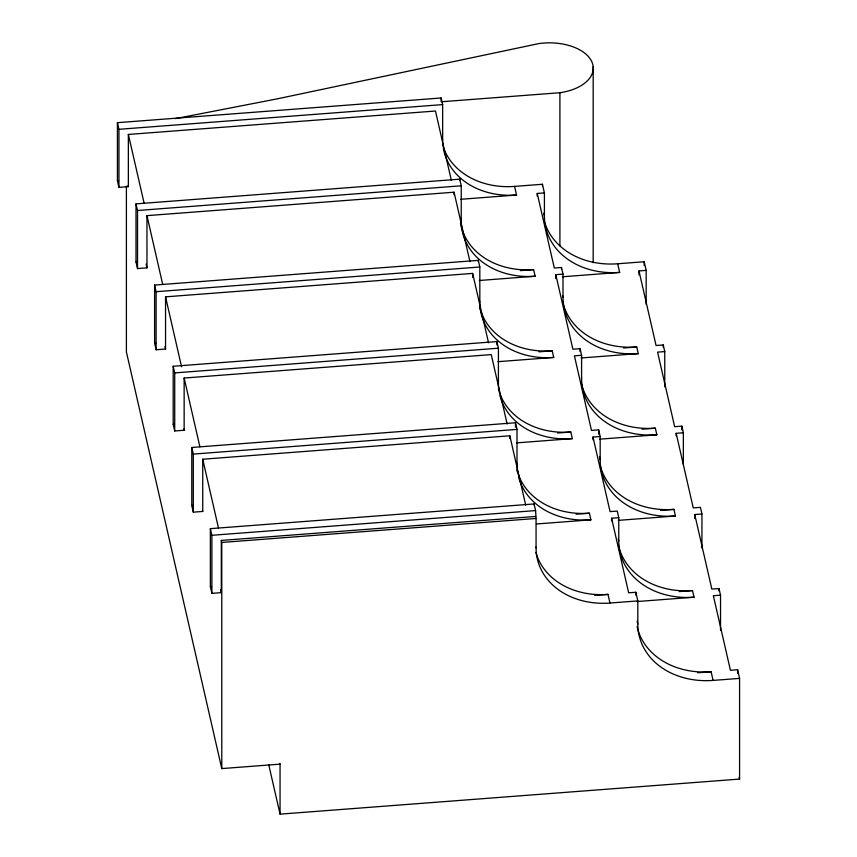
<?xml version="1.0" encoding="UTF-8"?>
<svg xmlns="http://www.w3.org/2000/svg" width="857" height="857" viewBox="0 0 857 857"><rect width="100%" height="100%" fill="white"/><g stroke="black" fill="none" stroke-linecap="round" stroke-linejoin="round"><path stroke-width="1.29" d="M175.449 118.641L277.593 98.791L538.924 43.568A43.846 25.314 0 0 1 591.983 62.09A43.846 25.314 0 0 1 559.91 92.727L441.912 101.726M451.36 180.441L435.474 111.014L128.368 134.453L128.368 186.655L118.941 187.372L117.42 180.741L117.42 122.68L441.13 97.977L442.64 104.597L442.64 139.809A74.548 60.344 -12.9 0 0 442.94 145.251M117.42 122.68L118.941 129.311L442.64 104.597M117.42 180.741L118.598 180.656M469.957 261.631L454.06 192.204L146.965 215.643L146.965 267.845L137.527 268.573L136.006 261.942L136.006 203.88L459.716 179.167L461.237 185.798L461.237 221.01A74.548 60.344 -12.9 0 0 535.143 276.233L479.309 280.496M136.006 203.88L137.527 210.501L461.237 185.798M442.469 144.394A74.548 60.344 -12.9 0 0 514.575 186.398L542.427 184.266L544.409 192.911L544.409 216.168A75.919 61.458 -12.9 0 0 619.675 272.408L562.492 276.779M460.723 199.295L516.546 195.032L514.575 186.398M537.232 196.124L537.232 193.457L544.409 192.911M136.006 261.942L137.184 261.856M488.544 342.832L472.646 273.404L165.551 296.843L165.551 349.045L156.113 349.763L154.603 343.143L154.603 285.07L478.313 260.367L479.824 266.998L479.824 302.2A74.548 60.344 -12.9 0 0 553.729 357.433L497.906 361.686M154.603 285.07L156.113 291.701L479.824 266.998M520.328 270.619L533.622 269.601L535.143 276.233M581.089 357.969L638.261 353.609A75.919 61.458 -12.9 0 1 562.995 297.358L562.995 274.111L561.474 267.48L554.308 268.027L537.232 193.457M544.72 222.52A75.919 61.458 -12.9 0 0 617.693 263.774L644.185 261.749L646.167 270.384L646.167 304.374M555.818 278.654L555.818 274.658L562.995 274.111M638.99 274.915L638.99 270.941L646.167 270.384M154.603 343.143L155.781 343.046M507.14 424.033L491.243 354.605L184.148 378.044L184.148 430.246L174.71 430.964L173.189 424.333L173.189 366.271L496.899 341.568L498.42 348.199L498.42 383.4A74.548 60.344 -12.9 0 0 498.72 388.842M173.189 366.271L174.71 372.902L498.42 348.199M538.924 351.82L552.208 350.802L553.729 357.433M599.675 439.17L656.858 434.81A75.919 61.458 -12.9 0 1 581.592 378.558L581.592 355.301L580.071 348.681L572.894 349.228L555.818 274.658M623.457 347.996L636.751 346.978L638.261 353.609M664.753 386.828L664.753 351.584L663.243 344.953L656.066 345.51L638.99 270.941M581.592 355.301L574.415 355.848L591.491 430.418L598.657 429.871L600.179 436.502L600.179 459.759A75.919 61.458 -12.9 0 0 675.445 516L618.272 520.37M664.753 351.584L657.587 352.131L674.652 426.7L681.829 426.154L683.35 432.785L683.35 464.248M173.189 424.333L174.367 424.247M525.727 505.223L509.829 435.795L202.734 459.234L202.734 511.447L193.296 512.165L191.786 505.534L191.786 447.472L515.486 422.758L517.007 429.389L517.007 464.601A74.548 60.344 -12.9 0 0 517.607 472.271M191.786 447.472L193.296 454.092L517.007 429.389M557.511 433.01L570.805 432.003L572.315 438.623L516.492 442.887M642.043 429.196L655.337 428.179L656.858 434.81M593.001 439.716L593.001 437.049L600.179 436.502M676.173 435.977L676.173 433.331L683.35 432.785M191.786 505.534L192.964 505.448M535.604 516.45L221.32 540.435L221.32 592.637L211.893 593.355L210.372 586.734L210.372 528.662L534.082 503.959L535.604 510.59L536.064 518.464L536.064 547.805A74.548 60.344 -12.9 0 0 609.959 603.028L637.822 600.907L637.822 624.164A75.919 61.458 -12.9 0 0 713.088 680.404L739.58 678.39L739.58 779.077L280.057 814.15L268.744 764.733M210.372 528.662L211.893 535.293L535.604 510.59M576.097 514.211L589.391 513.193L590.912 519.824L536.418 523.981M221.32 540.435L221.781 542.449L536.064 518.464M660.629 510.386L673.934 509.379L675.445 516M611.598 520.906L611.598 518.249L618.765 517.703L618.765 540.949A75.919 61.458 -12.9 0 0 694.041 597.2L636.858 601.56M694.759 518.506L694.759 514.532L701.937 513.986L701.937 547.966M210.372 586.734L211.55 586.638M594.694 595.411L607.988 594.394L609.959 603.028M637.822 600.907L635.84 592.273L628.663 592.819L611.598 518.249M679.226 591.587L692.52 590.569L694.041 597.2M720.533 630.42L720.533 595.176L719.012 588.545L711.835 589.102L694.759 514.532M720.533 595.176L713.356 595.722L730.432 670.292L737.609 669.746L739.58 678.39M697.812 672.788L711.117 671.77L713.088 680.404M126.397 186.194L126.397 351.948L221.781 768.59L280.057 764.144L280.057 814.15M701.937 513.986L700.426 507.355L693.249 507.901L676.173 433.331M739.152 777.192L739.58 779.077M617.693 263.774L619.675 272.408M618.765 517.703L617.254 511.072L610.077 511.618L593.001 437.049M543.745 213.264L544.409 216.168M562.621 295.697L562.995 297.358M581.4 377.733L581.592 378.558M599.514 456.856L600.179 459.759M618.293 538.882L618.765 540.949M637.169 621.325L637.822 624.164M442.458 138.984L442.64 139.809M460.67 218.524L461.237 221.01M479.449 300.55L479.824 302.2M498.228 382.576L498.42 383.4M516.342 461.698L517.007 464.601M535.882 547.055L536.064 547.805M279.885 763.383L280.057 764.144M128.368 134.453L144.115 203.195M146.965 215.643L162.701 284.385M165.551 296.843L181.555 366.753M184.148 378.044L199.885 446.786M202.734 459.234L218.471 527.976M128.089 185.412L128.368 186.655M146.108 264.117L146.965 267.845M164.983 346.56L165.551 349.045M183.859 429.003L184.148 430.246M202.541 510.611L202.734 511.447M220.656 589.734L221.32 592.637M737.609 669.746L737.609 673.527M719.012 588.545L719.012 591.062M681.829 426.154L681.829 429.935M663.243 344.953L663.243 347.471M644.185 261.749L644.185 265.531M635.84 592.273L635.84 595.176M598.657 429.871L598.657 434.231M593.183 66.664L593.183 262.767M580.071 348.681L580.071 351.584M561.474 267.48L561.474 268.937M559.91 92.727L559.91 245.905M542.427 184.266L542.427 185.723M534.082 503.959L534.082 505.062M515.486 422.758L515.486 427.161M509.829 435.795L509.829 438.452M496.899 341.568L496.899 344.868M478.313 260.367L478.313 261.835M472.646 273.404L472.646 277.389M459.716 179.167L459.716 180.27M454.06 192.204L454.06 194.86M441.13 97.977L441.13 101.64M221.781 542.449L221.781 768.59M211.893 535.293L211.893 593.355M193.296 454.092L193.296 512.165M174.71 372.902L174.71 430.964M156.113 291.701L156.113 349.763M137.527 210.501L137.527 268.573M118.941 129.311L118.941 187.372M590.912 519.824A74.548 60.344 -12.9 0 1 518.806 477.82M572.315 438.623A74.548 60.344 -12.9 0 1 499.92 395.505M570.805 432.003A74.548 60.344 -12.9 0 1 498.399 388.874M552.208 350.802A74.548 60.344 -12.9 0 1 479.545 306.56M516.546 195.032A74.548 60.344 -12.9 0 1 443.433 148.593M533.622 269.601A74.548 60.344 -12.9 0 1 460.498 223.163M711.117 671.77A75.919 61.458 -12.9 0 1 637.094 626.703M692.52 590.569A75.919 61.458 -12.9 0 1 618.508 545.513M673.934 509.379A75.919 61.458 -12.9 0 1 600.189 465.458M655.337 428.179A75.919 61.458 -12.9 0 1 581.325 383.111M636.751 346.978A75.919 61.458 -12.9 0 1 562.738 301.91M607.988 594.394A74.548 60.344 -12.9 0 1 535.882 552.39M589.391 513.193A74.548 60.344 -12.9 0 1 516.996 470.075"/></g></svg>
